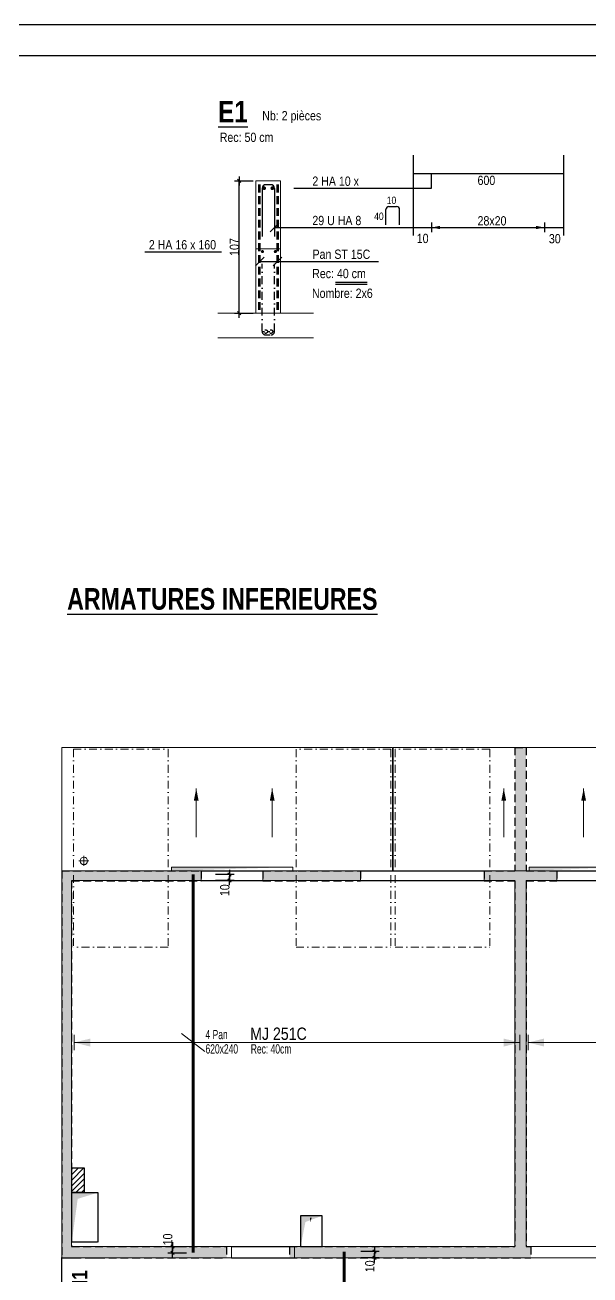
# Model space of a CAD drawing. Header units: millimetres. Extents: x 12045 to 47376, y -21493 to -16931.
# Drawn here: x 24935 to 25850, y -19249 to -17224 of the extents above; entities that cross this region are included whole.
import ezdxf
from ezdxf.enums import TextEntityAlignment as Align

# ---------------------------------------------------------------- set-up
doc = ezdxf.new("R2010")
doc.units = ezdxf.units.MM
for name, pattern in [('CACHE', [9.525, 6.35, -3.175]), ('CACHEX2', [19.05, 12.7, -6.35]), ('TIRETPT2', [12.7, 6.35, -3.175, 0, -3.175]), ('TIRETPTX2', [50.8, 25.4, -12.7, 0, -12.7])]:
    doc.linetypes.add(name, pattern=pattern)
for name, color, linetype in [('01-Cad  2', 1, 'Continuous'), ('01_ARMA_INF', 50, 'Continuous'), ('01_cote_gen', 4, 'Continuous'), ('01_linteaux', 2, 'Continuous'), ('01_murs_sup', 2, 'CACHEX2'), ('01_resv', 32, 'Continuous'), ('01_texte', 230, 'Continuous'), ('AA_COTES', 2, 'Continuous')]:
    doc.layers.add(name, color=color, linetype=linetype)
for name, color, linetype, lineweight in [('01_murs_coup', 5, 'Continuous', 60), ('01_sem', 42, 'Continuous', 15), ('01_tram_axes', 2, 'TIRETPTX2', 9), ('_GAZELEC-RESERVATION', 1, 'Continuous', 18)]:
    doc.layers.add(name, color=color, linetype=linetype, lineweight=lineweight)
doc.styles.add('impact', font='impact.ttf')
doc.styles.add('PATIO', font='ARIALN.TTF')
doc.styles.add('STYLE2', font='ARIALN.TTF')
doc.styles.add('Titre', font='ariblk.ttf')
doc.dimstyles.new('JB25', dxfattribs={"dimscale": 0.1, "dimtxt": 150, "dimasz": 15, "dimexe": 0.1, "dimexo": 0.1, "dimgap": 0.09, "dimtad": 1, "dimdec": 1, "dimlfac": 0.5, "dimdsep": 46, "dimtxsty": 'STYLE2', "dimblk1": 'BOND_G', "dimblk2": 'BOND_D', "dimsah": 1, "dimcen": 1.5, "dimdle": 0.01, "dimse1": 1, "dimse2": 1, "dimclrd": 4, "dimclre": 2, "dimclrt": 6, "dimazin": 2, "dimtfac": 2.333333, "dimtdec": 1, "dimtix": 1, "dimtmove": 2, "dimatfit": 3, "dimldrblk": 'BOND_G', "dimfxl": 1, "dimtolj": 1, "dimtzin": 0, "dimarcsym": 0})
doc.dimstyles.new('JB50', dxfattribs={"dimscale": 0.1, "dimtxt": 150, "dimasz": 15, "dimexe": 0.1, "dimexo": 0.1, "dimgap": 0.09, "dimtad": 1, "dimdec": 1, "dimdsep": 46, "dimtxsty": 'STYLE2', "dimblk1": 'BOND_G', "dimblk2": 'BOND_D', "dimsah": 1, "dimcen": 1.5, "dimdle": 0.01, "dimse1": 1, "dimse2": 1, "dimclrd": 4, "dimclre": 2, "dimclrt": 6, "dimazin": 2, "dimtfac": 2.333333, "dimtdec": 1, "dimtix": 1, "dimtmove": 2, "dimatfit": 3, "dimldrblk": 'BOND_G', "dimfxl": 1, "dimtolj": 1, "dimtzin": 0, "dimarcsym": 0})

# ---------------------------------------------------------------- blocks, each defined once
blk = doc.blocks.new('BOND_G')
at = {"layer": 'AA_COTES', "color": 0}
for p, q in [((0, -5), (0, 15)), ((5, 0), (-5, 0)), ((1.8, 1.8), (-1.8, -1.8))]:
    blk.add_line(p, q, dxfattribs=at)
blk = doc.blocks.new('BOND_D')
at = {"layer": 'AA_COTES', "color": 0}
for p, q in [((5, 0), (-5, 0)), ((-1.8, -1.8), (1.8, 1.8)), ((0, 5), (0, -15))]:
    blk.add_line(p, q, dxfattribs=at)
blk = doc.blocks.new('*D2620')
at = {"layer": '01_cote_gen', "color": 4, "lineweight": -2, "ltscale": 0.1, "transparency": 16777216}
blk.add_line((25174.2, -19211.6), (25174.2, -19204.7), dxfattribs=at)
at = {"layer": 'Defpoints', "color": 0, "ltscale": 0.1, "transparency": 16777216}
for p in [(25174.2, -19203.2), (25208.2, -19203.2), (27478.8, -19213.1)]:
    blk.add_point(p, dxfattribs=at)
at = {"layer": '01_cote_gen', "color": 4, "lineweight": -2, "ltscale": 0.1, "transparency": 16777216, "xscale": 1.5, "yscale": 1.5, "zscale": 1.5}
for name, p, rotation in [('BOND_D', (25174.2, -19203.2), 90), ('BOND_G', (25174.2, -19213.1), 270)]:
    blk.add_blockref(name, p, dxfattribs=dict(at, rotation=rotation))
at = {"layer": '01_cote_gen', "color": 6, "ltscale": 0.1, "transparency": 16777216, "insert": (25166.6, -19191.5), "char_height": 15, "attachment_point": 5, "rotation": 90, "style": 'STYLE2'}
blk.add_mtext('\\A1;10', dxfattribs=at)
blk = doc.blocks.new('*D2621')
at = {"layer": '01_cote_gen', "color": 4, "lineweight": -2, "ltscale": 0.1, "transparency": 16777216}
blk.add_line((25266.6, -18601.6), (25266.6, -18608.6), dxfattribs=at)
at = {"layer": 'Defpoints', "color": 0, "ltscale": 0.1, "transparency": 16777216}
for p in [(22914, -18610.1), (25207.5, -18600.1), (25266.6, -18610.1)]:
    blk.add_point(p, dxfattribs=at)
at = {"layer": '01_cote_gen', "color": 4, "lineweight": -2, "ltscale": 0.1, "transparency": 16777216, "xscale": 1.5, "yscale": 1.5, "zscale": 1.5}
for name, p, rotation in [('BOND_G', (25266.6, -18600.1), 90), ('BOND_D', (25266.6, -18610.1), 270)]:
    blk.add_blockref(name, p, dxfattribs=dict(at, rotation=rotation))
at = {"layer": '01_cote_gen', "color": 6, "ltscale": 0.1, "transparency": 16777216, "insert": (25259, -18625.6), "char_height": 15, "attachment_point": 5, "rotation": 90, "style": 'STYLE2'}
blk.add_mtext('\\A1;10', dxfattribs=at)
blk = doc.blocks.new('*D2622')
at = {"layer": '01_cote_gen', "color": 4, "lineweight": -2, "ltscale": 0.1, "transparency": 16777216}
blk.add_line((25978.6, -18601.6), (25978.6, -18608.6), dxfattribs=at)
at = {"layer": 'Defpoints', "color": 0, "ltscale": 0.1, "transparency": 16777216}
for p in [(23625.9, -18610.1), (25919.4, -18600.1), (25978.6, -18610.1)]:
    blk.add_point(p, dxfattribs=at)
at = {"layer": '01_cote_gen', "color": 4, "lineweight": -2, "ltscale": 0.1, "transparency": 16777216, "xscale": 1.5, "yscale": 1.5, "zscale": 1.5}
for name, p, rotation in [('BOND_G', (25978.6, -18600.1), 90), ('BOND_D', (25978.6, -18610.1), 270)]:
    blk.add_blockref(name, p, dxfattribs=dict(at, rotation=rotation))
at = {"layer": '01_cote_gen', "color": 6, "ltscale": 0.1, "transparency": 16777216, "insert": (25970.9, -18625.6), "char_height": 15, "attachment_point": 5, "rotation": 90, "style": 'STYLE2'}
blk.add_mtext('\\A1;10', dxfattribs=at)
blk = doc.blocks.new('*D2630')
at = {"layer": '01_cote_gen', "color": 4, "lineweight": -2, "ltscale": 0.1, "transparency": 16777216}
blk.add_line((25501.6, -19212.7), (25501.6, -19219.7), dxfattribs=at)
at = {"layer": 'Defpoints', "color": 0, "ltscale": 0.1, "transparency": 16777216}
for p in [(25452.1, -19211.2), (25452.1, -19221.2), (25501.6, -19221.2)]:
    blk.add_point(p, dxfattribs=at)
at = {"layer": '01_cote_gen', "color": 4, "lineweight": -2, "ltscale": 0.1, "transparency": 16777216, "xscale": 1.5, "yscale": 1.5, "zscale": 1.5}
for name, p, rotation in [('BOND_G', (25501.6, -19211.2), 90), ('BOND_D', (25501.6, -19221.2), 270)]:
    blk.add_blockref(name, p, dxfattribs=dict(at, rotation=rotation))
at = {"layer": '01_cote_gen', "color": 6, "ltscale": 0.1, "transparency": 16777216, "insert": (25493.9, -19235), "char_height": 15, "attachment_point": 5, "rotation": 90, "style": 'STYLE2'}
blk.add_mtext('\\A1;10', dxfattribs=at)
blk = doc.blocks.new('*D2653')
at = {"layer": '01_cote_gen', "color": 4, "lineweight": -2, "ltscale": 0.5, "transparency": 16777216}
blk.add_line((25282.3, -17688.9), (25282.3, -17477.9), dxfattribs=at)
at = {"layer": 'Defpoints', "color": 0, "ltscale": 0.5, "transparency": 16777216}
for p in [(25282.3, -17476.4), (25385.5, -17476.4), (25354.2, -17690.4)]:
    blk.add_point(p, dxfattribs=at)
at = {"layer": '01_cote_gen', "color": 4, "lineweight": -2, "ltscale": 0.5, "transparency": 16777216, "xscale": 1.5, "yscale": 1.5, "zscale": 1.5}
for name, p, rotation in [('BOND_D', (25282.3, -17476.4), 90), ('BOND_G', (25282.3, -17690.4), 270)]:
    blk.add_blockref(name, p, dxfattribs=dict(at, rotation=rotation))
at = {"layer": '01_cote_gen', "color": 6, "ltscale": 0.5, "transparency": 16777216, "insert": (25274.6, -17583.4), "char_height": 15, "attachment_point": 5, "rotation": 90, "style": 'STYLE2'}
blk.add_mtext('\\A1;107', dxfattribs=at)

msp = doc.modelspace()

# ---------------------------------------------------------------- hatches: boundary and pattern name
at = {"layer": '01_murs_sup'}
h = msp.add_hatch(dxfattribs=at)
h.set_pattern_fill('DASH', color=256, scale=2.5, angle=135)
h.set_pattern_definition([(135, (-3762.661, 5202.246), (-11.2253202, 9e-16), [7.9375, -7.9375])])
h.paths.add_polyline_path([(25220.74, -18594.17), (24994.74, -18594.17), (24994.74, -19221.17), (25261.74, -19221.17), (25261.74, -19203.17), (25010.74, -19203.17), (25010.74, -18610.17), (25220.74, -18610.17)])
h.paths.add_polyline_path([(25478.74, -18594.17), (25320.74, -18594.17), (25320.74, -18610.17), (25478.74, -18610.17)])
h.paths.add_polyline_path([(25796.74, -18594.17), (25746.74, -18594.17), (25746.74, -18394.17), (25728.74, -18394.17), (25728.74, -18594.17), (25678.74, -18594.17), (25678.74, -18610.17), (25728.74, -18610.17), (25728.74, -19203.17), (25363.74, -19203.17), (25363.74, -19221.17), (25754.74, -19221.17), (25754.74, -19203.17), (25746.74, -19203.17), (25746.74, -18610.17), (25796.74, -18610.17)])
at = {"layer": '01_resv'}
h = msp.add_hatch(dxfattribs=at)
h.set_pattern_fill('ANSI31', color=256, scale=2)
h.set_pattern_definition([(45, (-4561.226, 526.098), (-4.4901281, 4.4901281), [])])
h.paths.add_polyline_path([(25031.06, -19075.66), (25011.06, -19075.66), (25011.06, -19115.66), (25031.06, -19115.66)])

# ---------------------------------------------------------------- linework, layer by layer
at = {"layer": '01-Cad  2'}
for p, q in [((28510.92, -17223.64), (22570.92, -17223.64)), ((28460.92, -17273.64), (22620.92, -17273.64))]:
    msp.add_line(p, q, dxfattribs=at)
at = {"layer": '01_ARMA_INF', "linetype": 'Continuous', "lineweight": 0, "const_width": 5, "flags": 128}
for points in [[(25207.52, -18600.14), (25207.69, -19213.13)], [(25452.08, -19211.23), (25452.13, -19361.18)]]:
    msp.add_lwpolyline(points, dxfattribs=at)
at = {"layer": '01_linteaux', "linetype": 'Continuous'}
for p, q in [((25564.16, -17464.38), (25807.64, -17464.38)), ((25524.85, -17517.68), (25537.07, -17517.68)), ((25519.85, -17547.37), (25519.85, -17522.68)), ((25542.07, -17547.37), (25542.07, -17522.68))]:
    msp.add_line(p, q, dxfattribs=at)
at = {"layer": '01_linteaux', "lineweight": 0}
for p, q in [((24994.74, -18394.17), (24994.74, -18586.17)), ((24994.74, -18394.17), (25530.74, -18394.17)), ((25530.74, -18394.17), (25530.74, -18594.14)), ((25531.74, -18394.17), (25531.74, -18594.14)), ((25531.74, -18394.17), (25916.15, -18394.17)), ((25030.74, -18570.01), (25030.74, -18586.32)), ((24994.74, -18594.14), (24994.74, -18586.14)), ((25022.58, -18578.17), (25038.89, -18578.17)), ((25172.75, -18588.17), (25172.75, -18594.14)), ((25172.75, -18588.17), (25368.86, -18588.17)), ((25368.86, -18588.17), (25368.86, -18594.14)), ((25751.75, -18588.17), (25751.75, -18594.14)), ((25751.75, -18588.17), (25905.73, -18588.17))]:
    msp.add_line(p, q, dxfattribs=at)
at = {"layer": '01_linteaux', "color": 230, "lineweight": 0}
for p, q in [((25212.67, -18460.67), (25212.67, -18539.53)), ((25335.72, -18460.67), (25335.72, -18539.53)), ((25710.71, -18460.67), (25710.71, -18539.53)), ((25840.08, -18460.67), (25840.08, -18539.53))]:
    msp.add_line(p, q, dxfattribs=at)
at = {"layer": '01_linteaux', "ltscale": 0.1}
for p, q in [((25220.74, -18594.14), (25320.74, -18594.14)), ((25220.74, -18610.14), (25320.74, -18610.14)), ((25478.74, -18594.14), (25678.74, -18594.14)), ((25478.74, -18610.14), (25678.74, -18610.14)), ((25796.74, -18594.14), (25896.74, -18594.14)), ((25796.74, -18610.14), (25896.74, -18610.14)), ((25269.78, -19203.06), (25371.58, -19203.15)), ((25269.78, -19221.15), (25371.78, -19221.24))]:
    msp.add_line(p, q, dxfattribs=at)
at = {"layer": '01_linteaux'}
msp.add_line((24994.74, -19351.18), (24994.74, -19220.97), dxfattribs=at)
at = {"layer": '01_linteaux', "lineweight": 0}
msp.add_circle((25030.74, -18578.17), 6, dxfattribs=at)
at = {"layer": '01_linteaux', "linetype": 'Continuous'}
for centre, start, end in [((25524.85, -17522.68), 90, 180), ((25537.07, -17522.68), 0, 90)]:
    msp.add_arc(centre, 5, start, end, dxfattribs=at)
at = {"layer": '01_linteaux', "color": 230, "lineweight": 0}
for points in [[(25212.67, -18460.67), (25208.77, -18480.57), (25212.67, -18480.57)], [(25212.67, -18460.67), (25216.57, -18480.57), (25212.67, -18480.57)], [(25335.72, -18460.67), (25331.82, -18480.57), (25335.72, -18480.57)], [(25335.72, -18460.67), (25339.62, -18480.57), (25335.72, -18480.57)], [(25710.71, -18460.67), (25706.81, -18480.57), (25710.71, -18480.57)], [(25710.71, -18460.67), (25714.61, -18480.57), (25710.71, -18480.57)], [(25840.08, -18460.67), (25836.18, -18480.57), (25840.08, -18480.57)], [(25840.08, -18460.67), (25843.98, -18480.57), (25840.08, -18480.57)]]:
    msp.add_solid(points, dxfattribs=at)
at = {"layer": '01_linteaux', "lineweight": 0}
for points in [[(25172.75, -18594.14), (25172.75, -18588.17), (25368.86, -18588.17)], [(25751.75, -18594.14), (25751.75, -18588.17), (25905.73, -18588.17)]]:
    msp.add_solid(points, dxfattribs=at)
at = {"layer": '01_murs_coup', "linetype": 'CACHE', "ltscale": 2}
for p, q in [((25314.58, -17482.14), (25314.58, -17690.42)), ((25344.32, -17482.14), (25344.32, -17690.42))]:
    msp.add_line(p, q, dxfattribs=at)
at = {"layer": '01_murs_coup', "linetype": 'Continuous', "lineweight": 18}
for p, q in [((25220.74, -18594.14), (24994.74, -18594.14)), ((24994.74, -18594.17), (24994.74, -19221.07)), ((25220.74, -18610.14), (25010.74, -18610.14)), ((25010.74, -18610.17), (25010.74, -19203.07)), ((25220.74, -18594.14), (25220.74, -18610.14)), ((25220.74, -18594.14), (25220.74, -18610.14)), ((25478.74, -18594.14), (25320.74, -18594.14)), ((25320.74, -18594.14), (25320.74, -18610.14)), ((25478.74, -18610.14), (25320.74, -18610.14)), ((25478.74, -18594.14), (25478.74, -18610.14)), ((25796.74, -18594.14), (25678.74, -18594.14)), ((25796.74, -18594.14), (25678.74, -18594.14)), ((25678.74, -18594.14), (25678.74, -18610.14)), ((25728.74, -18610.14), (25678.74, -18610.14)), ((25728.74, -18610.14), (25678.74, -18610.14)), ((25728.74, -18610.14), (25728.74, -19203.15)), ((25746.74, -18610.14), (25746.74, -19203.21)), ((25796.74, -18610.14), (25746.74, -18610.14)), ((25796.74, -18610.14), (25746.74, -18610.14)), ((25796.74, -18594.14), (25796.74, -18610.14)), ((25269.78, -19221.15), (24994.74, -19221.17)), ((25010.74, -19203.16), (25269.78, -19203.15)), ((25269.78, -19203.15), (25269.78, -19221.15)), ((25269.78, -19221.15), (25269.78, -19203.15)), ((25371.58, -19203.15), (25728.74, -19203.15)), ((25371.78, -19221.24), (25371.58, -19203.15)), ((25371.78, -19221.24), (26091.93, -19221.19)), ((25371.78, -19221.24), (26091.93, -19221.19)), ((25746.74, -19203.21), (26091.93, -19203.19))]:
    msp.add_line(p, q, dxfattribs=at)
at = {"layer": '01_murs_sup'}
for p, q in [((25728.74, -18394.17), (25728.74, -18594.17)), ((25728.74, -18394.17), (25746.74, -18394.17)), ((25728.75, -18394.17), (25728.75, -18594.17)), ((25746.74, -18394.17), (25746.74, -18594.17)), ((25746.75, -18394.17), (25746.75, -18594.17)), ((24994.74, -18594.17), (24994.74, -19221.17)), ((24994.74, -18594.17), (25220.74, -18594.17)), ((25010.74, -18610.17), (25010.74, -19203.17)), ((25010.74, -18610.17), (25220.74, -18610.17)), ((25220.74, -18594.17), (25220.74, -18610.17)), ((25320.74, -18594.17), (25320.74, -18610.17)), ((25320.74, -18594.17), (25478.74, -18594.17)), ((25320.74, -18610.17), (25478.74, -18610.17)), ((25478.74, -18594.17), (25478.74, -18610.17)), ((25678.74, -18594.17), (25678.74, -18610.17)), ((25678.74, -18594.17), (25728.74, -18594.17)), ((25678.74, -18610.17), (25728.74, -18610.17)), ((25728.74, -18610.17), (25728.74, -19203.17)), ((25746.74, -18594.17), (25796.74, -18594.17)), ((25746.74, -18610.17), (25746.74, -19203.17)), ((25746.74, -18610.17), (25796.74, -18610.17)), ((25796.74, -18594.17), (25796.74, -18610.17)), ((24994.74, -19221.17), (25261.64, -19221.17)), ((25010.74, -19203.17), (25261.64, -19203.17)), ((25261.64, -19203.17), (25261.64, -19221.17)), ((25363.64, -19203.17), (25728.74, -19203.17)), ((25363.64, -19203.17), (25363.64, -19221.17)), ((25363.64, -19221.17), (25754.74, -19221.17)), ((25746.74, -19203.17), (25754.74, -19203.17)), ((25754.74, -19203.17), (25754.74, -19221.17))]:
    msp.add_line(p, q, dxfattribs=at)
at = {"layer": '01_murs_sup', "ltscale": 2}
msp.add_line((24994.74, -19221.07), (25058.66, -19221.07), dxfattribs=at)
at = {"layer": '01_resv'}
for p, q in [((25011.06, -19115.66), (25011.06, -19075.66)), ((25011.06, -19075.66), (25031.06, -19075.66)), ((25031.06, -19075.66), (25031.06, -19115.66)), ((25011.06, -19195.66), (25011.06, -19115.66)), ((25011.06, -19115.66), (25053.06, -19115.66)), ((25031.06, -19115.66), (25011.06, -19115.66)), ((25053.06, -19115.66), (25053.06, -19195.66)), ((25416.74, -19153.16), (25381.74, -19153.16)), ((25381.74, -19153.16), (25381.74, -19203.06)), ((25416.74, -19203.06), (25416.74, -19153.16)), ((25052.89, -19195.66), (25011.06, -19195.66)), ((25381.74, -19203.06), (25416.92, -19203.17))]:
    msp.add_line(p, q, dxfattribs=at)
at = {"layer": '01_resv', "ltscale": 0.1}
for points in [[(25011.06, -19195.66), (25011.06, -19115.66), (25020.71, -19125.75)], [(25011.06, -19115.66), (25053.06, -19115.66), (25020.71, -19125.75)], [(25381.74, -19203.06), (25381.74, -19153.16), (25389.45, -19163.24)], [(25381.74, -19153.16), (25416.74, -19153.16), (25389.45, -19163.24)]]:
    msp.add_solid(points, dxfattribs=at)
at = {"layer": '01_sem', "color": 2, "lineweight": 0, "ltscale": 7}
for p, q in [((25309.34, -17476.42), (25309.34, -17690.42)), ((25309.34, -17476.42), (25349.34, -17476.42)), ((25349.34, -17476.42), (25349.34, -17690.42)), ((25309.34, -17586.42), (25349.34, -17586.42)), ((25402.6, -17690.42), (25247.84, -17690.42)), ((25369.34, -17730.42), (25247.84, -17730.42)), ((25402.6, -17730.42), (25369.34, -17730.42))]:
    msp.add_line(p, q, dxfattribs=at)
at = {"layer": '01_sem', "color": 2, "lineweight": 0, "ltscale": 7, "const_width": 2.5}
for points in [[(25318.66, -17590.82, 1), (25321.16, -17590.82, 1)], [(25339.53, -17590.82, 1), (25342.03, -17590.82, 1)]]:
    msp.add_lwpolyline(points, format="xyb", close=True, dxfattribs=at)
at = {"layer": '01_texte', "ltscale": 30}
for p, q in [((25564.16, -17434.51), (25564.16, -17564.87)), ((25807.64, -17434.51), (25807.64, -17564.87)), ((25564.16, -17461.35), (25564.16, -17564.87)), ((25593.88, -17488.1), (25593.88, -17464.38)), ((25807.64, -17461.35), (25807.64, -17564.87)), ((25319.34, -17488.42), (25319.34, -17566.42)), ((25333.34, -17482.42), (25325.34, -17482.42)), ((25339.34, -17488.42), (25339.34, -17566.42)), ((25370.91, -17488.1), (25593.88, -17488.1)), ((25332.27, -17558.84), (25346.41, -17544.7)), ((25339.34, -17551.77), (25807.64, -17551.77)), ((25593.88, -17543.71), (25593.88, -17559.35)), ((25776.55, -17543.71), (25776.55, -17559.35)), ((25129.51, -17591.08), (25253.33, -17591.08)), ((25308.47, -17613.78), (25322.61, -17599.64)), ((25337.25, -17613.78), (25351.39, -17599.64))]:
    msp.add_line(p, q, dxfattribs=at)
at = {"layer": '01_texte'}
for p, q in [((25315.54, -17606.71), (25507.94, -17606.71)), ((25489.74, -17640.89), (25437.99, -17640.89)), ((25489.74, -17644.2), (25437.99, -17644.2))]:
    msp.add_line(p, q, dxfattribs=at)
at = {"layer": '01_texte', "linetype": 'TIRETPT2', "ltscale": 2}
for p, q in [((25319.34, -17719.96), (25319.34, -17610.42)), ((25339.34, -17719.96), (25339.34, -17610.42))]:
    msp.add_line(p, q, dxfattribs=at)
at = {"layer": '01_texte', "linetype": 'TIRETPT2'}
msp.add_line((25325.34, -17725.96), (25333.34, -17725.96), dxfattribs=at)
at = {"layer": '01_texte', "linetype": 'Continuous', "lineweight": 0}
for p, q in [((25014.97, -18859.99), (25014.97, -18884.95)), ((25014.97, -18872.47), (25736.74, -18872.47)), ((25188.55, -18857.96), (25226.62, -18886.97)), ((25736.74, -18859.99), (25736.74, -18884.95)), ((25749.98, -18859.99), (25749.98, -18884.95)), ((25749.98, -18872.47), (26461.88, -18872.47))]:
    msp.add_line(p, q, dxfattribs=at)
at = {"layer": '01_texte', "ltscale": 30, "const_width": 3, "flags": 128}
for points in [[(25324.28, -17488.12, -1), (25321.28, -17488.12, -1)], [(25334.41, -17488.12, 1), (25337.41, -17488.12, 1)]]:
    msp.add_lwpolyline(points, format="xyb", close=True, dxfattribs=at)
at = {"layer": '01_texte', "linetype": 'TIRETPT2'}
for centre in [(25325, -17720.37), (25333.52, -17720.37)]:
    msp.add_circle(centre, 3, dxfattribs=at)
at = {"layer": '01_texte', "ltscale": 30}
for centre, start, end in [((25325.34, -17488.42), 90, 180), ((25333.34, -17488.42), 0, 90)]:
    msp.add_arc(centre, 6, start, end, dxfattribs=at)
at = {"layer": '01_texte', "linetype": 'TIRETPT2', "ltscale": 2}
for centre, start, end in [((25325.34, -17719.96), 180, 270), ((25333.34, -17719.96), 270, 0)]:
    msp.add_arc(centre, 6, start, end, dxfattribs=at)
at = {"layer": '01_texte', "ltscale": 30}
for points in [[(25593.88, -17551.77), (25607.7, -17549.02), (25607.7, -17551.77)], [(25593.88, -17551.77), (25607.7, -17554.52), (25607.7, -17551.77)], [(25776.55, -17551.77), (25762.73, -17549.02), (25762.73, -17551.77)], [(25776.55, -17551.77), (25762.73, -17554.52), (25762.73, -17551.77)]]:
    msp.add_solid(points, dxfattribs=at)
at = {"layer": '01_texte', "linetype": 'Continuous', "lineweight": 0}
for points in [[(25014.97, -18872.47), (25041.06, -18866.01), (25041.06, -18872.47)], [(25014.97, -18872.47), (25041.06, -18878.93), (25041.06, -18872.47)], [(25736.74, -18872.47), (25710.64, -18866.01), (25710.64, -18872.47)], [(25736.74, -18872.47), (25710.64, -18878.93), (25710.64, -18872.47)], [(25749.97, -18872.47), (25776.07, -18866.01), (25776.07, -18872.47)], [(25749.97, -18872.47), (25776.07, -18878.93), (25776.07, -18872.47)]]:
    msp.add_solid(points, dxfattribs=at)
at = {"layer": '01_tram_axes', "ltscale": 0.5}
for p, q in [((25013.74, -18397.17), (25013.74, -18718.14)), ((25013.74, -18397.17), (25167.15, -18397.17)), ((25167.15, -18397.17), (25167.15, -18718.14)), ((25374.33, -18397.17), (25374.33, -18718.14)), ((25527.74, -18397.17), (25374.33, -18397.17)), ((25527.74, -18397.17), (25527.74, -18718.14)), ((25534.74, -18397.17), (25534.74, -18718.14)), ((25688.15, -18397.17), (25534.74, -18397.17)), ((25688.15, -18397.17), (25688.15, -18718.14)), ((25167.15, -18718.14), (25013.74, -18718.14)), ((25374.33, -18718.14), (25527.74, -18718.14)), ((25534.74, -18718.14), (25688.15, -18718.14))]:
    msp.add_line(p, q, dxfattribs=at)
at = {"layer": '_GAZELEC-RESERVATION', "color": 6}
msp.add_solid([(25399.57, -19156.27), (25397.51, -19164.02), (25396.92, -19156.03)], dxfattribs=at)

# ---------------------------------------------------------------- texts
at = {"layer": '01_texte', "style": 'Titre', "width": 0.7}
msp.add_text('%%UE1', height=35, dxfattribs=at).set_placement((25248.07, -17392.08), align=Align.BOTTOM_LEFT)
at = {"layer": '01_texte', "style": 'STYLE2'}
for s, height, p in [('Nb: 2 pièces', 15, (25319.55, -17378.14)), ('Rec: 50 cm', 15, (25250.75, -17413.1)), ('2 HA 10 x', 15, (25400.72, -17484.25)), ('600', 15, (25668.26, -17482.92)), ('10', 12, (25521.24, -17513.75)), ('29 U HA 8', 15, (25400.72, -17547.92)), ('40', 12, (25500.86, -17539.59)), ('2 HA 16 x 160', 15, (25135.89, -17587.23)), ('10', 15, (25569.82, -17576.98)), ('30', 15, (25783.82, -17577.42)), (' Pan ST 15C', 15, (25396.18, -17602.59)), ('Rec: 40 cm', 15, (25400.41, -17633.87)), ('Nombre: 2x6', 15, (25400.13, -17665.79))]:
    msp.add_text(s, height=height, dxfattribs=at).set_placement(p)
at = {"layer": '01_texte', "ltscale": 30, "style": 'STYLE2'}
msp.add_text('28x20', height=15, dxfattribs=at).set_placement((25668.26, -17548.47))
at = {"layer": '01_texte', "ltscale": 35, "style": 'impact'}
msp.add_text('%%UARMATURES INFERIEURES', height=35, dxfattribs=at).set_placement((25003.64, -18171.08))
at = {"layer": '01_texte', "ltscale": 5, "style": 'PATIO', "width": 0.8}
for s, p in [('4 Pan', (25227.68, -18866.93)), ('620x240', (25227.68, -18890.27)), ('Rec: 40cm', (25301.02, -18890.27))]:
    msp.add_text(s, height=15, dxfattribs=at).set_placement(p)
at = {"layer": '01_texte', "ltscale": 5, "style": 'PATIO'}
msp.add_text('MJ 251C', height=20, dxfattribs=at).set_placement((25300.02, -18868.14))
at = {"layer": '01_texte', "style": 'Titre', "width": 0.7}
msp.add_text('CH1', height=25, rotation=90, dxfattribs=at).set_placement((25043.7, -19269.15), align=Align.BOTTOM_CENTER)

# ---------------------------------------------------------------- dimensions: what is measured, and where the dimension line sits
at = {"layer": '01_cote_gen', "ltscale": 0.5}
dim = msp.add_linear_dim(base=(25282.3, -17476.42), p1=(25354.21, -17690.42), p2=(25385.54, -17476.42), angle=90, dimstyle='JB25', dxfattribs=at)
dim.commit()
dim.dimension.update_dxf_attribs({"geometry": '*D2653', "text_midpoint": (25274.63, -17583.42)})
at = {"layer": '01_cote_gen', "ltscale": 0.1}
for base, p1, p2, picture, middle in [((25266.63, -18610.14), (25207.52, -18600.14), (22913.98, -18610.14), '*D2621', (25258.96, -18625.58)), ((25978.55, -18610.14), (25919.44, -18600.14), (23625.91, -18610.14), '*D2622', (25970.89, -18625.58)), ((25174.23, -19203.15), (27478.79, -19213.13), (25208.22, -19203.15), '*D2620', (25166.56, -19191.47)), ((25501.57, -19221.23), (25452.08, -19211.23), (25452.09, -19221.23), '*D2630', (25493.9, -19234.97))]:
    dim = msp.add_linear_dim(base=base, p1=p1, p2=p2, angle=90, dimstyle='JB50', dxfattribs=at)
    dim.commit()
    dim.dimension.update_dxf_attribs({"geometry": picture, "text_midpoint": middle, "dimtype": 160})

doc.saveas('drawing.dxf')
